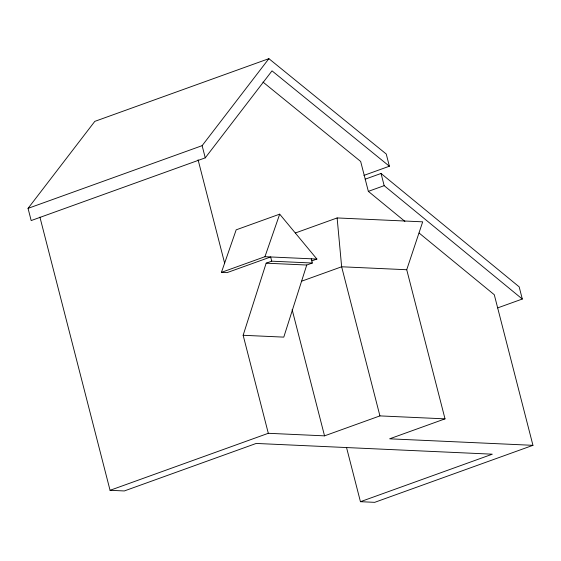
<?xml version="1.0" encoding="UTF-8"?>
<svg xmlns="http://www.w3.org/2000/svg" width="561" height="561" viewBox="0 0 561 561"><rect width="100%" height="100%" fill="white"/><g stroke="black" fill="none" stroke-linecap="round" stroke-linejoin="round"><path stroke-width="0.84" d="M295.402 232.969L337.126 217.941L422.692 221.833L406.732 269.736L445.02 418.857L379.93 415.897L324.538 435.855L268.312 433.295L243.144 335.282L266.159 263.186L271.727 261.181L312.302 263.025L311.264 258.803M312.302 263.025L306.734 265.03L283.782 337.126L243.144 335.282M271.727 261.181L270.647 256.959L227.065 272.632L221.427 272.373L236.174 229.835L279.694 214.155L316.895 259.056L311.972 260.837M221.427 272.373L264.946 256.7L279.694 214.155M389.383 166.224L272.015 70.854L205.256 157.851L31.178 220.564L28.05 208.369L94.809 121.372L268.887 58.66L386.248 154.03L389.383 166.224L363.928 175.397M28.05 208.369L202.128 145.657L268.887 58.66M365.211 179.169L381.038 173.468L519.17 286.839L522.298 299.034L497.663 307.905M262.976 82.067L360.66 161.449L368.346 191.364L384.166 185.663L522.298 299.034M301.727 281.159L341.642 266.777L406.732 269.736M39.915 217.107L110.061 490.307L268.312 433.295M445.02 418.857L389.636 438.814L532.95 445.329L494.283 294.728L419.123 233.046M346.516 447.447L360.442 501.695L492.32 454.186L256.195 443.442L124.318 490.952L110.061 490.307M532.95 445.329L374.699 502.34L360.442 501.695M264.946 256.7L316.895 259.056M266.159 263.186L306.734 265.03M368.346 191.364L404.909 221.371M381.038 173.468L384.166 185.663M379.93 415.897L341.642 266.777L337.126 217.941M292.127 309.609L324.538 435.855M202.128 145.657L205.256 157.851M198.089 159.801L224.624 263.144"/></g></svg>
